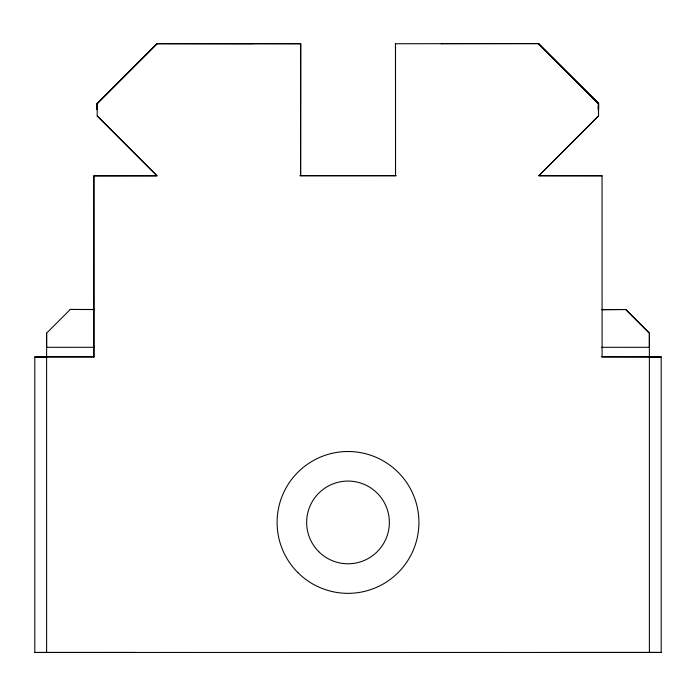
<?xml version="1.0" encoding="UTF-8"?>
<svg xmlns="http://www.w3.org/2000/svg" width="696" height="696" viewBox="0 0 696 696"><rect width="100%" height="100%" fill="white"/><g stroke="black" fill="none" stroke-linecap="round" stroke-linejoin="round"><path stroke-width="1.04" d="M97.214 109.516L97.24 103.252L97.196 115.936L157 175.766L93.856 175.81L93.899 309.581L70.261 309.459L46.623 333.097L46.615 347.304L94.412 347.295M300.629 43.726L300.62 175.818L395.519 175.749L395.493 43.726L395.519 175.749M300.62 175.818L300.776 43.726L157.009 43.63L97.214 103.478L97.196 109.672M602.075 309.711L625.73 309.511L649.368 333.149L649.368 356.778L601.588 356.735M661.183 652.465L661.191 356.978L649.377 356.978L649.385 652.439M649.377 356.978L661.183 357.005L602.101 356.978L602.049 175.775L538.739 175.74L598.534 115.927L598.543 103.426L538.739 43.604L442.621 43.604M97.196 115.936L157 175.844L93.856 175.862L93.89 356.978L34.8 356.978L34.809 652.457L661.2 652.439L560.741 652.439M598.543 115.936L598.299 103.391L538.13 43.709M97.283 103.539L157 43.604L253.518 43.639M598.586 115.78L538.782 175.757L602.049 175.775M97.196 103.408L157.052 43.674L300.672 43.735M97.214 103.365L97.222 109.655L97.214 103.347L157 43.604L141.61 59.038M598.543 109.672L598.543 103.408L598.543 109.672L598.517 103.452L538.452 43.744L598.003 103.426M598.517 103.452L598.403 109.838L598.203 106.636M602.075 309.607L625.73 309.529L649.368 333.149L649.359 347.304L601.588 347.295M538.739 43.604L395.45 43.744M299.854 175.583L396.207 175.644M70.261 309.468L93.899 309.459L93.89 356.978M94.412 356.735L46.623 356.735L46.623 333.097M34.809 356.978L46.615 356.978L46.623 652.439M34.8 652.448L135.268 652.439M441.16 43.726L442.691 43.657M297.862 572.573A70.914 70.914 0 0 0 416.504 540.783A70.914 70.914 0 0 0 329.652 453.931A70.914 70.914 0 0 0 297.862 572.573M318.759 551.676A41.368 41.368 0 0 0 387.959 533.136A41.368 41.368 0 0 0 337.299 482.476A41.368 41.368 0 0 0 318.759 551.676"/></g></svg>
